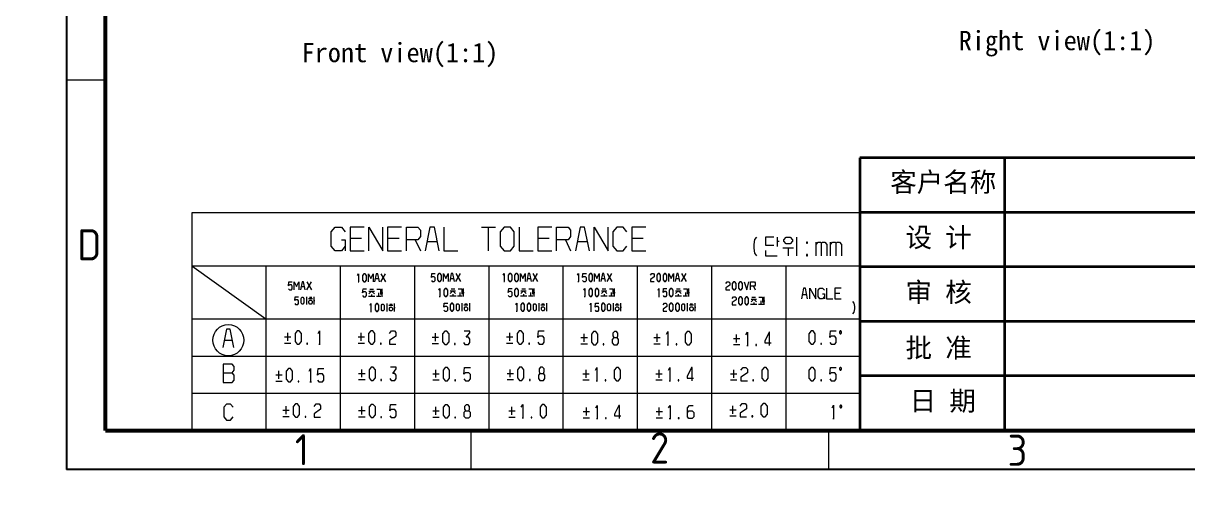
# Model space of a CAD drawing. Header units: millimetres. Extents: x -2825 to 408, y 0 to 11235.
# Drawn here: x -16.7 to 200.7, y 5314.3 to 5404.6 of the extents above; entities that cross this region are included whole.
import ezdxf
from ezdxf.enums import TextEntityAlignment as Align

# ---------------------------------------------------------------- set-up
doc = ezdxf.new("R2010")
doc.units = ezdxf.units.MM
doc.layers.add('图框粗线', color=7, linetype='Continuous', lineweight=53)
doc.layers.add('图框细线', color=250, linetype='Continuous', lineweight=18)
doc.styles.add('ISO Proportional', font='isocp.shx')
doc.dimstyles.new('\\M+3BBE7\\M+3BABB Standard', dxfattribs={"dimscale": 20, "dimtxt": 0.18, "dimasz": 0.1, "dimexe": 0.18, "dimexo": 0.0625, "dimgap": 0.09, "dimtad": 1, "dimdec": 1, "dimzin": 0, "dimdsep": 46, "dimtxsty": 'Standard', "dimcen": 0, "dimadec": 0, "dimazin": 0, "dimtfac": 1, "dimtdec": 1, "dimtmove": 0, "dimatfit": 2, "dimfxl": 0, "dimtolj": 1, "dimtzin": 0, "dimarcsym": 0})

# ---------------------------------------------------------------- blocks, each defined once
blk = doc.blocks.new('*D8')
at = {"color": 0, "lineweight": -2}
for p, q in [((-884.83, 11228.93), (-872.23, 11228.93)), ((-844.06, 11208.64), (-872.23, 11228.93)), ((-839.52, 11205.37), (-842.44, 11207.47)), ((0, 0), (0, 0))]:
    blk.add_line(p, q, dxfattribs=at)
at = {"color": 0}
for points in [[(-842.25, 11207.74), (-842.64, 11207.2), (-844.06, 11208.64)], [(-839.71, 11205.1), (-839.32, 11205.64), (-837.9, 11204.2)]]:
    blk.add_solid(points, dxfattribs=at)
at = {"layer": 'Defpoints', "color": 0}
for p in [(-844.06, 11208.64), (-837.9, 11204.2)]:
    blk.add_point(p, dxfattribs=at)
at = {"color": 0, "insert": (-879.43, 11232.53), "char_height": 3.6, "attachment_point": 5}
blk.add_mtext('\\A1;∅7.6', dxfattribs=at)
blk = doc.blocks.new('*D9')
at = {"color": 0, "lineweight": -2}
for p, q in [((-2824.77, 11144.5), (-2812.17, 11144.5)), ((-2784, 11124.21), (-2812.17, 11144.5)), ((-2779.46, 11120.94), (-2782.38, 11123.04)), ((0, 0), (0, 0))]:
    blk.add_line(p, q, dxfattribs=at)
at = {"color": 0}
for points in [[(-2782.18, 11123.31), (-2782.57, 11122.77), (-2784, 11124.21)], [(-2779.65, 11120.67), (-2779.26, 11121.21), (-2777.83, 11119.77)]]:
    blk.add_solid(points, dxfattribs=at)
at = {"layer": 'Defpoints', "color": 0}
for p in [(-2784, 11124.21), (-2777.83, 11119.77)]:
    blk.add_point(p, dxfattribs=at)
at = {"color": 0, "insert": (-2819.37, 11148.1), "char_height": 3.6, "attachment_point": 5}
blk.add_mtext('\\A1;∅7.6', dxfattribs=at)
blk = doc.blocks.new('*D10')
at = {"color": 0, "lineweight": -2}
for p, q in [((-1174.23, 11152.07), (-1161.63, 11152.07)), ((-1133.46, 11131.78), (-1161.63, 11152.07)), ((-1128.92, 11128.51), (-1131.84, 11130.61)), ((0, 0), (0, 0))]:
    blk.add_line(p, q, dxfattribs=at)
at = {"color": 0}
for points in [[(-1131.64, 11130.88), (-1132.03, 11130.34), (-1133.46, 11131.78)], [(-1129.11, 11128.23), (-1128.72, 11128.78), (-1127.29, 11127.34)]]:
    blk.add_solid(points, dxfattribs=at)
at = {"layer": 'Defpoints', "color": 0}
for p in [(-1133.46, 11131.78), (-1127.29, 11127.34)]:
    blk.add_point(p, dxfattribs=at)
at = {"color": 0, "insert": (-1168.83, 11155.67), "char_height": 3.6, "attachment_point": 5}
blk.add_mtext('\\A1;∅7.6', dxfattribs=at)

msp = doc.modelspace()

# ---------------------------------------------------------------- linework, layer by layer
for p in [(-8.62, 5611.84), (408.1, 5321.44)]:
    msp.add_line(p, (-8.62, 5321.44))
at = {"color": 7, "lineweight": 35}
for p, q in [((139.48, 5379.52), (139.48, 5328.7)), ((400.84, 5379.52), (139.48, 5379.52)), ((166.47, 5379.52), (166.47, 5329.02)), ((400.84, 5369.36), (139.48, 5369.36)), ((400.84, 5359.2), (139.48, 5359.2)), ((400.84, 5349.03), (139.48, 5349.03)), ((274.55, 5338.87), (139.48, 5338.87)), ((139.48, 5328.7), (400.84, 5328.7))]:
    msp.add_line(p, q, dxfattribs=at)
at = {"color": 7, "lineweight": 0}
for points in [[(14.74, 5369.29), (14.74, 5328.7)], [(139.48, 5369.29), (14.74, 5369.29)], [(14.74, 5365.33), (14.74, 5328.7)], [(43.41, 5363.07), (42.7, 5362.18), (41.51, 5362.18), (40.8, 5363.07), (40.8, 5365.74), (41.51, 5366.63), (42.7, 5366.63), (43.41, 5365.74)], [(46.92, 5366.63), (44.3, 5366.63), (44.3, 5362.18), (46.92, 5362.18)], [(47.81, 5362.18), (47.81, 5366.63), (50.42, 5362.18), (50.42, 5366.63)], [(53.93, 5366.63), (51.31, 5366.63), (51.31, 5362.18), (53.93, 5362.18)], [(54.82, 5362.18), (54.82, 5366.63), (56.95, 5366.63), (57.43, 5366.03), (57.43, 5364.85), (56.95, 5364.25), (54.82, 5364.25)], [(60.94, 5362.18), (60.04, 5366.63), (59.21, 5366.63), (58.32, 5362.18)], [(61.83, 5366.63), (61.83, 5362.18), (64.44, 5362.18)], [(68.84, 5366.63), (71.45, 5366.63)], [(70.14, 5362.18), (70.14, 5366.63)], [(75.84, 5366.63), (75.84, 5362.18), (78.46, 5362.18)], [(81.96, 5366.63), (79.35, 5366.63), (79.35, 5362.18), (81.96, 5362.18)], [(82.85, 5362.18), (82.85, 5366.63), (84.99, 5366.63), (85.47, 5366.03), (85.47, 5364.85), (84.99, 5364.25), (82.85, 5364.25)], [(88.97, 5362.18), (88.08, 5366.63), (87.25, 5366.63), (86.36, 5362.18)], [(89.86, 5362.18), (89.86, 5366.63), (92.48, 5362.18), (92.48, 5366.63)], [(95.98, 5365.74), (95.27, 5366.63), (94.08, 5366.63), (93.37, 5365.74), (93.37, 5363.07), (94.08, 5362.18), (95.27, 5362.18), (95.98, 5363.07)], [(99.49, 5366.63), (96.87, 5366.63), (96.87, 5362.18), (99.49, 5362.18)], [(42.7, 5364.25), (43.41, 5364.25), (43.41, 5362.18)], [(44.3, 5364.55), (46.44, 5364.55)], [(51.31, 5364.55), (53.45, 5364.55)], [(56.48, 5364.25), (57.43, 5362.18)], [(58.68, 5363.96), (60.58, 5363.96)], [(79.35, 5364.55), (81.49, 5364.55)], [(84.52, 5364.25), (85.47, 5362.18)], [(86.71, 5363.96), (88.61, 5363.96)], [(96.87, 5364.55), (99.01, 5364.55)], [(120.2, 5364.75), (119.83, 5364.29), (119.65, 5363.36), (119.65, 5362.67), (119.83, 5361.75), (120.2, 5361.28)], [(123.42, 5364.75), (121.83, 5364.75), (121.83, 5363.26), (123.42, 5363.26)], [(124.01, 5364.75), (124.01, 5363.02)], [(124.01, 5364.01), (124.41, 5364.01)], [(127.67, 5364.75), (127.67, 5361.28)], [(131.29, 5361.28), (131.29, 5363.83)], [(131.29, 5363.36), (131.66, 5363.83), (132.12, 5363.83), (132.31, 5363.59)], [(132.31, 5361.28), (132.31, 5363.59), (132.49, 5363.83), (132.96, 5363.83), (133.33, 5363.36), (133.33, 5361.28)], [(134.02, 5361.28), (134.02, 5363.83)], [(134.02, 5363.36), (134.39, 5363.83), (134.85, 5363.83), (135.04, 5363.59)], [(135.04, 5361.28), (135.04, 5363.59), (135.22, 5363.83), (135.68, 5363.83), (136.05, 5363.36), (136.05, 5361.28)], [(121.83, 5362.27), (121.83, 5361.28), (124.01, 5361.28)], [(125.1, 5362.77), (127.08, 5362.77)], [(126.09, 5362.77), (126.09, 5361.28)], [(14.74, 5359.39), (139.48, 5359.39)], [(14.74, 5359.39), (28.6, 5349.49)], [(28.6, 5359.39), (28.6, 5328.7)], [(42.46, 5359.39), (42.46, 5328.7)], [(56.32, 5359.39), (56.32, 5328.7)], [(70.18, 5359.39), (70.18, 5328.7)], [(84.04, 5359.39), (84.04, 5328.7)], [(97.9, 5359.39), (97.9, 5328.7)], [(111.76, 5359.39), (111.76, 5328.7)], [(125.62, 5359.39), (125.62, 5328.7)], [(32.8, 5355.12), (32.96, 5354.92), (33.35, 5354.92), (33.51, 5355.12), (33.51, 5355.62), (33.35, 5355.82), (32.96, 5355.82), (32.8, 5355.67), (32.88, 5356.41), (33.51, 5356.41)], [(33.89, 5354.92), (33.89, 5356.41), (34.32, 5355.52), (34.76, 5356.41), (34.76, 5354.92)], [(35.93, 5354.92), (35.63, 5356.41), (35.35, 5356.41), (35.06, 5354.92)], [(36.22, 5354.92), (37.09, 5356.41)], [(36.22, 5356.41), (37.09, 5354.92)], [(45.71, 5357.6), (45.87, 5357.89), (45.87, 5356.41)], [(45.79, 5356.41), (45.94, 5356.41)], [(47.73, 5356.41), (47.73, 5357.89), (48.16, 5357), (48.6, 5357.89), (48.6, 5356.41)], [(49.77, 5356.41), (49.47, 5357.89), (49.19, 5357.89), (48.89, 5356.41)], [(49.01, 5357), (49.65, 5357)], [(50.06, 5356.41), (50.93, 5357.89)], [(50.06, 5357.89), (50.93, 5356.41)], [(59.47, 5356.66), (59.63, 5356.47), (60.02, 5356.47), (60.19, 5356.66), (60.19, 5357.16), (60.02, 5357.36), (59.63, 5357.36), (59.47, 5357.21), (59.55, 5357.95), (60.19, 5357.95)], [(61.73, 5356.47), (61.73, 5357.95), (62.17, 5357.06), (62.6, 5357.95), (62.6, 5356.47)], [(63.77, 5356.47), (63.47, 5357.95), (63.19, 5357.95), (62.9, 5356.47)], [(63.01, 5357.06), (63.65, 5357.06)], [(64.07, 5356.47), (64.94, 5357.95)], [(64.07, 5357.95), (64.94, 5356.47)], [(72.91, 5357.66), (73.07, 5357.95), (73.07, 5356.47)], [(72.99, 5356.47), (73.15, 5356.47)], [(76.1, 5356.47), (76.1, 5357.95), (76.53, 5357.06), (76.97, 5357.95), (76.97, 5356.47)], [(78.14, 5356.47), (77.84, 5357.95), (77.56, 5357.95), (77.27, 5356.47)], [(77.39, 5357.06), (78.02, 5357.06)], [(78.43, 5356.47), (79.3, 5357.95)], [(78.43, 5357.95), (79.3, 5356.47)], [(86.77, 5357.66), (86.93, 5357.95), (86.93, 5356.47)], [(86.85, 5356.47), (87.01, 5356.47)], [(87.7, 5356.66), (87.86, 5356.47), (88.25, 5356.47), (88.41, 5356.66), (88.41, 5357.16), (88.25, 5357.36), (87.86, 5357.36), (87.7, 5357.21), (87.78, 5357.95), (88.41, 5357.95)], [(89.96, 5356.47), (89.96, 5357.95), (90.39, 5357.06), (90.83, 5357.95), (90.83, 5356.47)], [(92, 5356.47), (91.7, 5357.95), (91.42, 5357.95), (91.13, 5356.47)], [(91.24, 5357.06), (91.88, 5357.06)], [(92.3, 5356.47), (93.17, 5357.95)], [(92.3, 5357.95), (93.17, 5356.47)], [(100.39, 5357.66), (100.63, 5357.95), (100.95, 5357.95), (101.1, 5357.75), (101.1, 5357.36), (100.39, 5356.86), (100.39, 5356.47), (101.1, 5356.47)], [(103.82, 5356.47), (103.82, 5357.95), (104.25, 5357.06), (104.69, 5357.95), (104.69, 5356.47)], [(105.86, 5356.47), (105.56, 5357.95), (105.28, 5357.95), (104.99, 5356.47)], [(105.11, 5357.06), (105.74, 5357.06)], [(106.15, 5356.47), (107.02, 5357.95)], [(106.15, 5357.95), (107.02, 5356.47)], [(114.48, 5356.1), (114.71, 5356.4), (115.03, 5356.4), (115.19, 5356.2), (115.19, 5355.8), (114.48, 5355.31), (114.48, 5354.91), (115.19, 5354.91)], [(117.9, 5356.4), (118.34, 5354.91), (118.77, 5356.4)], [(119.07, 5354.91), (119.07, 5356.4), (119.78, 5356.4), (119.94, 5356.2), (119.94, 5355.8), (119.78, 5355.61), (119.07, 5355.61)], [(35.18, 5355.52), (35.81, 5355.52)], [(46.64, 5353.83), (46.8, 5353.64), (47.19, 5353.64), (47.35, 5353.83), (47.35, 5354.33), (47.19, 5354.53), (46.8, 5354.53), (46.64, 5354.38), (46.72, 5355.12), (47.35, 5355.12)], [(47.81, 5354.69), (48.83, 5354.69)], [(47.81, 5354.17), (48.32, 5354.69), (48.83, 5354.17)], [(47.98, 5355.02), (48.66, 5355.02)], [(49.3, 5355.02), (49.98, 5355.02), (49.98, 5354.06)], [(49.63, 5354.38), (49.63, 5353.74)], [(50.23, 5355.12), (50.23, 5353.64)], [(50.23, 5354.38), (50.4, 5354.38)], [(60.88, 5354.88), (61.04, 5355.18), (61.04, 5353.7)], [(62.98, 5354.76), (64, 5354.76)], [(62.98, 5354.23), (63.49, 5354.76), (64, 5354.23)], [(63.15, 5355.08), (63.83, 5355.08)], [(64.47, 5355.08), (65.14, 5355.08), (65.14, 5354.12)], [(64.81, 5354.44), (64.81, 5353.8)], [(65.4, 5355.18), (65.4, 5353.7)], [(65.4, 5354.44), (65.57, 5354.44)], [(73.84, 5353.89), (74, 5353.7), (74.39, 5353.7), (74.55, 5353.89), (74.55, 5354.39), (74.39, 5354.59), (74, 5354.59), (73.84, 5354.44), (73.92, 5355.18), (74.55, 5355.18)], [(76.18, 5354.76), (77.2, 5354.76)], [(76.18, 5354.23), (76.69, 5354.76), (77.2, 5354.23)], [(76.35, 5355.08), (77.03, 5355.08)], [(77.67, 5355.08), (78.35, 5355.08), (78.35, 5354.12)], [(78.01, 5354.44), (78.01, 5353.8)], [(78.6, 5355.18), (78.6, 5353.7)], [(78.6, 5354.44), (78.77, 5354.44)], [(87.94, 5354.88), (88.1, 5355.18), (88.1, 5353.7)], [(91.21, 5354.76), (92.23, 5354.76)], [(91.21, 5354.23), (91.72, 5354.76), (92.23, 5354.23)], [(91.38, 5355.08), (92.06, 5355.08)], [(92.7, 5355.08), (93.37, 5355.08), (93.37, 5354.12)], [(93.04, 5354.44), (93.04, 5353.8)], [(93.63, 5355.18), (93.63, 5353.7)], [(93.63, 5354.44), (93.8, 5354.44)], [(101.8, 5354.88), (101.96, 5355.18), (101.96, 5353.7)], [(102.73, 5353.89), (102.89, 5353.7), (103.28, 5353.7), (103.44, 5353.89), (103.44, 5354.39), (103.28, 5354.59), (102.89, 5354.59), (102.73, 5354.44), (102.81, 5355.18), (103.44, 5355.18)], [(105.07, 5354.76), (106.09, 5354.76)], [(105.07, 5354.23), (105.58, 5354.76), (106.09, 5354.23)], [(105.24, 5355.08), (105.92, 5355.08)], [(106.56, 5355.08), (107.23, 5355.08), (107.23, 5354.12)], [(106.89, 5354.44), (106.89, 5353.8)], [(107.49, 5355.18), (107.49, 5353.7)], [(107.49, 5354.44), (107.66, 5354.44)], [(119.62, 5355.61), (119.94, 5354.91)], [(129.72, 5353.26), (129.33, 5355.24), (128.96, 5355.24), (128.56, 5353.26)], [(130.12, 5353.26), (130.12, 5355.24), (131.28, 5353.26), (131.28, 5355.24)], [(132.84, 5353.66), (132.52, 5353.26), (131.99, 5353.26), (131.68, 5353.66), (131.68, 5354.85), (131.99, 5355.24), (132.52, 5355.24), (132.84, 5354.85)], [(132.52, 5354.19), (132.84, 5354.19), (132.84, 5353.26)], [(133.23, 5355.24), (133.23, 5353.26), (134.4, 5353.26)], [(135.96, 5355.24), (134.79, 5355.24), (134.79, 5353.26), (135.96, 5353.26)], [(134.79, 5354.32), (135.74, 5354.32)], [(33.97, 5352.35), (34.12, 5352.16), (34.52, 5352.16), (34.68, 5352.35), (34.68, 5352.85), (34.52, 5353.05), (34.12, 5353.05), (33.97, 5352.9), (34.04, 5353.64), (34.68, 5353.64)], [(36.16, 5353.64), (36.16, 5352.16)], [(36.54, 5353.32), (37.3, 5353.32)], [(36.71, 5353.53), (37.13, 5353.53)], [(37.56, 5353.64), (37.56, 5352.16)], [(37.56, 5352.9), (37.73, 5352.9)], [(47.73, 5353.74), (48.92, 5353.74)], [(48.04, 5352.05), (48.2, 5352.35), (48.2, 5350.86)], [(48.32, 5354.06), (48.32, 5353.74)], [(49.21, 5353.74), (50.06, 5353.74)], [(51.17, 5352.35), (51.17, 5350.86)], [(51.55, 5352.03), (52.31, 5352.03)], [(51.72, 5352.24), (52.14, 5352.24)], [(52.56, 5352.35), (52.56, 5350.86)], [(60.96, 5353.7), (61.11, 5353.7)], [(61.81, 5351.12), (61.97, 5350.92), (62.36, 5350.92), (62.52, 5351.12), (62.52, 5351.62), (62.36, 5351.81), (61.97, 5351.81), (61.81, 5351.67), (61.89, 5352.41), (62.52, 5352.41)], [(62.9, 5353.8), (64.09, 5353.8)], [(63.49, 5354.12), (63.49, 5353.8)], [(64.38, 5353.8), (65.23, 5353.8)], [(65.17, 5352.41), (65.17, 5350.92)], [(65.55, 5352.09), (66.31, 5352.09)], [(65.72, 5352.3), (66.14, 5352.3)], [(66.57, 5352.41), (66.57, 5350.92)], [(75.25, 5352.11), (75.41, 5352.41), (75.41, 5350.92)], [(76.1, 5353.8), (77.28, 5353.8)], [(76.69, 5354.12), (76.69, 5353.8)], [(77.58, 5353.8), (78.43, 5353.8)], [(79.54, 5352.41), (79.54, 5350.92)], [(79.92, 5352.09), (80.68, 5352.09)], [(80.09, 5352.3), (80.51, 5352.3)], [(80.94, 5352.41), (80.94, 5350.92)], [(88.02, 5353.7), (88.17, 5353.7)], [(89.11, 5352.11), (89.26, 5352.41), (89.26, 5350.92)], [(90.04, 5351.12), (90.2, 5350.92), (90.59, 5350.92), (90.75, 5351.12), (90.75, 5351.62), (90.59, 5351.81), (90.2, 5351.81), (90.04, 5351.67), (90.12, 5352.41), (90.75, 5352.41)], [(91.13, 5353.8), (92.31, 5353.8)], [(91.72, 5354.12), (91.72, 5353.8)], [(92.61, 5353.8), (93.46, 5353.8)], [(93.4, 5352.41), (93.4, 5350.92)], [(93.78, 5352.09), (94.54, 5352.09)], [(93.95, 5352.3), (94.37, 5352.3)], [(94.8, 5352.41), (94.8, 5350.92)], [(101.88, 5353.7), (102.04, 5353.7)], [(102.73, 5352.11), (102.97, 5352.41), (103.28, 5352.41), (103.44, 5352.21), (103.44, 5351.81), (102.73, 5351.32), (102.73, 5350.92), (103.44, 5350.92)], [(104.99, 5353.8), (106.17, 5353.8)], [(105.58, 5354.12), (105.58, 5353.8)], [(106.47, 5353.8), (107.32, 5353.8)], [(107.26, 5352.41), (107.26, 5350.92)], [(107.64, 5352.09), (108.4, 5352.09)], [(107.81, 5352.3), (108.23, 5352.3)], [(108.66, 5352.41), (108.66, 5350.92)], [(115.65, 5353.33), (115.88, 5353.63), (116.2, 5353.63), (116.36, 5353.43), (116.36, 5353.03), (115.65, 5352.54), (115.65, 5352.14), (116.36, 5352.14)], [(119.07, 5352.25), (120.26, 5352.25)], [(119.16, 5353.2), (120.17, 5353.2)], [(119.16, 5352.67), (119.67, 5353.2), (120.17, 5352.67)], [(119.32, 5353.52), (120, 5353.52)], [(119.67, 5352.56), (119.67, 5352.25)], [(120.56, 5352.25), (121.41, 5352.25)], [(120.64, 5353.52), (121.32, 5353.52), (121.32, 5352.56)], [(120.98, 5352.88), (120.98, 5352.25)], [(121.57, 5353.63), (121.57, 5352.14)], [(121.57, 5352.88), (121.74, 5352.88)], [(128.72, 5354.06), (129.57, 5354.06)], [(138.15, 5350.42), (138.39, 5350.73), (138.52, 5351.35), (138.52, 5351.81), (138.39, 5352.43), (138.15, 5352.73)], [(48.12, 5350.86), (48.28, 5350.86)], [(52.56, 5351.61), (52.74, 5351.61)], [(66.57, 5351.67), (66.74, 5351.67)], [(75.33, 5350.92), (75.48, 5350.92)], [(80.94, 5351.67), (81.11, 5351.67)], [(89.18, 5350.92), (89.34, 5350.92)], [(94.8, 5351.67), (94.97, 5351.67)], [(108.66, 5351.67), (108.83, 5351.67)], [(14.74, 5349.49), (139.48, 5349.49)], [(22.58, 5344.14), (21.89, 5347.61), (21.24, 5347.61), (20.55, 5344.14)], [(20.83, 5345.53), (22.31, 5345.53)], [(32.08, 5346.13), (33.27, 5346.13)], [(32.67, 5345.39), (32.67, 5346.88)], [(38.32, 5346.79), (38.58, 5347.29), (38.58, 5344.81)], [(45.81, 5346.13), (46.99, 5346.13)], [(46.4, 5345.39), (46.4, 5346.88)], [(51.65, 5346.79), (52.04, 5347.29), (52.57, 5347.29), (52.84, 5346.96), (52.84, 5346.3), (51.65, 5345.47), (51.65, 5344.81), (52.84, 5344.81)], [(59.63, 5346.07), (60.82, 5346.07)], [(60.23, 5345.33), (60.23, 5346.81)], [(65.47, 5345.08), (65.74, 5344.75), (66.4, 5344.75), (66.66, 5345.08), (66.66, 5345.74), (66.4, 5346.07), (66, 5346.07), (66.66, 5346.9), (66.66, 5347.22), (65.61, 5347.22)], [(73.52, 5346.13), (74.71, 5346.13)], [(74.12, 5345.39), (74.12, 5346.88)], [(79.36, 5345.15), (79.63, 5344.81), (80.29, 5344.81), (80.55, 5345.15), (80.55, 5345.97), (80.29, 5346.3), (79.63, 5346.3), (79.36, 5346.05), (79.5, 5347.29), (80.55, 5347.29)], [(87.41, 5346), (88.6, 5346)], [(88, 5345.25), (88, 5346.74)], [(93.51, 5346), (94.17, 5346), (94.3, 5346.33), (94.3, 5346.82), (94.04, 5347.15), (93.65, 5347.15), (93.38, 5346.82), (93.38, 5346.33), (93.51, 5346), (93.25, 5345.67), (93.25, 5345.01), (93.51, 5344.68), (94.17, 5344.68), (94.44, 5345.01), (94.44, 5345.67), (94.17, 5346)], [(101.02, 5346), (102.21, 5346)], [(101.61, 5345.25), (101.61, 5346.74)], [(103.36, 5346.66), (103.63, 5347.15), (103.63, 5344.68)], [(115.87, 5345.86), (117.06, 5345.86)], [(116.47, 5345.12), (116.47, 5346.6)], [(118.21, 5346.52), (118.48, 5347.01), (118.48, 5344.54)], [(122.63, 5344.54), (122.63, 5347.01), (122.51, 5347.01), (121.71, 5345.36), (121.71, 5345.03), (122.9, 5345.03)], [(133.85, 5345.09), (134.11, 5344.76), (134.77, 5344.76), (135.04, 5345.09), (135.04, 5345.92), (134.77, 5346.25), (134.11, 5346.25), (133.85, 5346), (133.98, 5347.24), (135.04, 5347.24)], [(32.08, 5344.98), (33.27, 5344.98)], [(38.45, 5344.81), (38.71, 5344.81)], [(45.81, 5344.98), (46.99, 5344.98)], [(59.63, 5344.92), (60.82, 5344.92)], [(73.52, 5344.98), (74.71, 5344.98)], [(87.41, 5344.84), (88.6, 5344.84)], [(101.02, 5344.84), (102.21, 5344.84)], [(103.49, 5344.68), (103.76, 5344.68)], [(115.87, 5344.7), (117.06, 5344.7)], [(118.35, 5344.54), (118.61, 5344.54)], [(14.74, 5342.56), (139.48, 5342.56)], [(20.6, 5339.46), (22.26, 5339.46), (22.63, 5339.92), (22.63, 5340.62), (22.26, 5341.08), (20.6, 5341.08), (20.6, 5337.61), (22.26, 5337.61), (22.63, 5338.08), (22.63, 5339), (22.26, 5339.46)], [(30.44, 5339.07), (31.63, 5339.07)], [(31.03, 5338.33), (31.03, 5339.81)], [(36.68, 5339.73), (36.94, 5340.22), (36.94, 5337.75)], [(38.23, 5338.08), (38.49, 5337.75), (39.15, 5337.75), (39.42, 5338.08), (39.42, 5338.9), (39.15, 5339.23), (38.49, 5339.23), (38.23, 5338.99), (38.36, 5340.22), (39.42, 5340.22)], [(45.89, 5339.34), (47.09, 5339.34)], [(46.49, 5338.6), (46.49, 5340.09)], [(51.74, 5338.36), (52, 5338.02), (52.66, 5338.02), (52.92, 5338.36), (52.92, 5339.02), (52.66, 5339.34), (52.26, 5339.34), (52.92, 5340.17), (52.92, 5340.5), (51.87, 5340.5)], [(59.72, 5339.28), (60.91, 5339.28)], [(60.31, 5338.54), (60.31, 5340.02)], [(65.56, 5338.29), (65.83, 5337.96), (66.49, 5337.96), (66.75, 5338.29), (66.75, 5339.11), (66.49, 5339.45), (65.83, 5339.45), (65.56, 5339.2), (65.69, 5340.43), (66.75, 5340.43)], [(73.61, 5339.34), (74.8, 5339.34)], [(74.2, 5338.6), (74.2, 5340.09)], [(79.72, 5339.34), (80.38, 5339.34), (80.51, 5339.67), (80.51, 5340.17), (80.24, 5340.5), (79.85, 5340.5), (79.58, 5340.17), (79.58, 5339.67), (79.72, 5339.34), (79.45, 5339.02), (79.45, 5338.36), (79.72, 5338.02), (80.38, 5338.02), (80.64, 5338.36), (80.64, 5339.02), (80.38, 5339.34)], [(87.77, 5339.27), (88.96, 5339.27)], [(88.37, 5338.53), (88.37, 5340.02)], [(90.12, 5339.94), (90.38, 5340.43), (90.38, 5337.95)], [(101.38, 5339.27), (102.57, 5339.27)], [(101.98, 5338.53), (101.98, 5340.02)], [(103.73, 5339.94), (103.99, 5340.43), (103.99, 5337.95)], [(108.15, 5337.95), (108.15, 5340.43), (108.02, 5340.43), (107.22, 5338.78), (107.22, 5338.45), (108.41, 5338.45)], [(115.34, 5339.27), (116.53, 5339.27)], [(115.93, 5338.53), (115.93, 5340.02)], [(117.28, 5339.94), (117.68, 5340.43), (118.21, 5340.43), (118.47, 5340.1), (118.47, 5339.44), (117.28, 5338.61), (117.28, 5337.95), (118.47, 5337.95)], [(133.85, 5338.3), (134.11, 5337.97), (134.77, 5337.97), (135.04, 5338.3), (135.04, 5339.12), (134.77, 5339.45), (134.11, 5339.45), (133.85, 5339.2), (133.98, 5340.44), (135.04, 5340.44)], [(30.44, 5337.91), (31.63, 5337.91)], [(36.81, 5337.75), (37.07, 5337.75)], [(45.89, 5338.19), (47.09, 5338.19)], [(59.72, 5338.13), (60.91, 5338.13)], [(73.61, 5338.19), (74.8, 5338.19)], [(87.77, 5338.12), (88.96, 5338.12)], [(90.25, 5337.95), (90.51, 5337.95)], [(101.38, 5338.12), (102.57, 5338.12)], [(103.86, 5337.95), (104.12, 5337.95)], [(115.34, 5338.12), (116.53, 5338.12)], [(14.74, 5335.63), (139.48, 5335.63)], [(22.48, 5333.01), (22, 5333.61), (21.21, 5333.61), (20.73, 5333.01), (20.73, 5331.23), (21.21, 5330.63), (22, 5330.63), (22.48, 5331.23)], [(31.74, 5332.47), (32.93, 5332.47)], [(32.34, 5331.73), (32.34, 5333.22)], [(37.58, 5333.13), (37.98, 5333.63), (38.51, 5333.63), (38.77, 5333.3), (38.77, 5332.64), (37.58, 5331.81), (37.58, 5331.15), (38.77, 5331.15)], [(46.49, 5331.67), (46.49, 5333.15)], [(51.74, 5331.42), (52, 5331.09), (52.66, 5331.09), (52.92, 5331.42), (52.92, 5332.24), (52.66, 5332.58), (52, 5332.58), (51.74, 5332.33), (51.87, 5333.56), (52.92, 5333.56)], [(60.31, 5331.6), (60.31, 5333.09)], [(65.83, 5332.35), (66.49, 5332.35), (66.62, 5332.67), (66.62, 5333.17), (66.35, 5333.5), (65.96, 5333.5), (65.69, 5333.17), (65.69, 5332.67), (65.83, 5332.35), (65.56, 5332.01), (65.56, 5331.35), (65.83, 5331.03), (66.49, 5331.03), (66.75, 5331.35), (66.75, 5332.01), (66.49, 5332.35)], [(74.52, 5331.62), (74.52, 5333.1)], [(76.27, 5333.02), (76.54, 5333.51), (76.54, 5331.04)], [(88.41, 5331.48), (88.41, 5332.96)], [(90.16, 5332.88), (90.42, 5333.37), (90.42, 5330.9)], [(94.58, 5330.9), (94.58, 5333.37), (94.45, 5333.37), (93.66, 5331.72), (93.66, 5331.39), (94.84, 5331.39)], [(102.02, 5331.48), (102.02, 5332.96)], [(103.77, 5332.88), (104.03, 5333.37), (104.03, 5330.9)], [(107.27, 5332.05), (107.53, 5332.38), (108.19, 5332.38), (108.46, 5332.05), (108.46, 5331.23), (108.19, 5330.9), (107.53, 5330.9), (107.27, 5331.23), (107.27, 5332.88), (107.66, 5333.37), (108.32, 5333.37)], [(115.17, 5332.56), (116.36, 5332.56)], [(115.77, 5331.82), (115.77, 5333.31)], [(117.12, 5333.22), (117.51, 5333.72), (118.05, 5333.72), (118.31, 5333.39), (118.31, 5332.73), (117.12, 5331.91), (117.12, 5331.25), (118.31, 5331.25)], [(134.3, 5332.91), (134.56, 5333.4), (134.56, 5330.93)], [(31.74, 5331.32), (32.93, 5331.32)], [(45.89, 5332.41), (47.09, 5332.41)], [(45.89, 5331.26), (47.09, 5331.26)], [(59.72, 5332.35), (60.91, 5332.35)], [(59.72, 5331.19), (60.91, 5331.19)], [(73.93, 5332.36), (75.12, 5332.36)], [(73.93, 5331.2), (75.12, 5331.2)], [(76.4, 5331.04), (76.67, 5331.04)], [(87.81, 5332.22), (89, 5332.22)], [(87.81, 5331.06), (89, 5331.06)], [(90.29, 5330.9), (90.56, 5330.9)], [(101.42, 5332.22), (102.61, 5332.22)], [(101.42, 5331.06), (102.61, 5331.06)], [(103.9, 5330.9), (104.16, 5330.9)], [(115.17, 5331.41), (116.36, 5331.41)], [(134.43, 5330.93), (134.69, 5330.93)]]:
    msp.add_lwpolyline(points, dxfattribs=at)
for points in [[(72.34, 5363.07), (73.05, 5362.18), (74.24, 5362.18), (74.95, 5363.07), (74.95, 5365.74), (74.24, 5366.63), (73.05, 5366.63), (72.34, 5365.74)], [(125.7, 5364.75), (126.49, 5364.75), (126.89, 5364.25), (126.89, 5364.01), (126.49, 5363.51), (125.7, 5363.51), (125.3, 5364.01), (125.3, 5364.25)], [(129.68, 5363.59), (129.68, 5363.83), (129.49, 5363.83), (129.49, 5363.59)], [(129.49, 5361.52), (129.49, 5361.28), (129.68, 5361.28), (129.68, 5361.52)], [(46.64, 5356.7), (46.88, 5356.41), (47.11, 5356.41), (47.35, 5356.7), (47.35, 5357.6), (47.11, 5357.89), (46.88, 5357.89), (46.64, 5357.6)], [(60.64, 5356.77), (60.88, 5356.47), (61.11, 5356.47), (61.35, 5356.77), (61.35, 5357.66), (61.11, 5357.95), (60.88, 5357.95), (60.64, 5357.66)], [(73.84, 5356.77), (74.08, 5356.47), (74.32, 5356.47), (74.55, 5356.77), (74.55, 5357.66), (74.32, 5357.95), (74.08, 5357.95), (73.84, 5357.66)], [(75.01, 5356.77), (75.25, 5356.47), (75.48, 5356.47), (75.72, 5356.77), (75.72, 5357.66), (75.48, 5357.95), (75.25, 5357.95), (75.01, 5357.66)], [(88.87, 5356.77), (89.11, 5356.47), (89.34, 5356.47), (89.58, 5356.77), (89.58, 5357.66), (89.34, 5357.95), (89.11, 5357.95), (88.87, 5357.66)], [(101.56, 5356.77), (101.8, 5356.47), (102.04, 5356.47), (102.27, 5356.77), (102.27, 5357.66), (102.04, 5357.95), (101.8, 5357.95), (101.56, 5357.66)], [(102.73, 5356.77), (102.97, 5356.47), (103.2, 5356.47), (103.44, 5356.77), (103.44, 5357.66), (103.2, 5357.95), (102.97, 5357.95), (102.73, 5357.66)], [(115.65, 5355.21), (115.88, 5354.91), (116.12, 5354.91), (116.36, 5355.21), (116.36, 5356.1), (116.12, 5356.4), (115.88, 5356.4), (115.65, 5356.1)], [(116.81, 5355.21), (117.05, 5354.91), (117.29, 5354.91), (117.53, 5355.21), (117.53, 5356.1), (117.29, 5356.4), (117.05, 5356.4), (116.81, 5356.1)], [(61.81, 5353.99), (62.05, 5353.7), (62.28, 5353.7), (62.52, 5353.99), (62.52, 5354.88), (62.28, 5355.18), (62.05, 5355.18), (61.81, 5354.88)], [(75.01, 5353.99), (75.25, 5353.7), (75.48, 5353.7), (75.72, 5353.99), (75.72, 5354.88), (75.48, 5355.18), (75.25, 5355.18), (75.01, 5354.88)], [(88.87, 5353.99), (89.11, 5353.7), (89.34, 5353.7), (89.58, 5353.99), (89.58, 5354.88), (89.34, 5355.18), (89.11, 5355.18), (88.87, 5354.88)], [(90.04, 5353.99), (90.27, 5353.7), (90.51, 5353.7), (90.75, 5353.99), (90.75, 5354.88), (90.51, 5355.18), (90.27, 5355.18), (90.04, 5354.88)], [(103.9, 5353.99), (104.14, 5353.7), (104.37, 5353.7), (104.61, 5353.99), (104.61, 5354.88), (104.37, 5355.18), (104.14, 5355.18), (103.9, 5354.88)], [(35.31, 5353.53), (35.48, 5353.53), (35.65, 5353.32), (35.65, 5352.47), (35.48, 5352.26), (35.31, 5352.26), (35.14, 5352.47), (35.14, 5353.32)], [(36.8, 5353), (37.05, 5353), (37.22, 5352.79), (37.22, 5352.47), (37.05, 5352.26), (36.8, 5352.26), (36.62, 5352.47), (36.62, 5352.79)], [(48.97, 5351.16), (49.21, 5350.86), (49.45, 5350.86), (49.69, 5351.16), (49.69, 5352.05), (49.45, 5352.35), (49.21, 5352.35), (48.97, 5352.05)], [(50.32, 5352.24), (50.49, 5352.24), (50.66, 5352.03), (50.66, 5351.18), (50.49, 5350.97), (50.32, 5350.97), (50.15, 5351.18), (50.15, 5352.03)], [(62.98, 5351.22), (63.21, 5350.92), (63.45, 5350.92), (63.69, 5351.22), (63.69, 5352.11), (63.45, 5352.41), (63.21, 5352.41), (62.98, 5352.11)], [(64.32, 5352.3), (64.49, 5352.3), (64.66, 5352.09), (64.66, 5351.24), (64.49, 5351.03), (64.32, 5351.03), (64.15, 5351.24), (64.15, 5352.09)], [(76.18, 5351.22), (76.42, 5350.92), (76.65, 5350.92), (76.89, 5351.22), (76.89, 5352.11), (76.65, 5352.41), (76.42, 5352.41), (76.18, 5352.11)], [(77.34, 5351.22), (77.58, 5350.92), (77.82, 5350.92), (78.06, 5351.22), (78.06, 5352.11), (77.82, 5352.41), (77.58, 5352.41), (77.34, 5352.11)], [(78.69, 5352.3), (78.86, 5352.3), (79.03, 5352.09), (79.03, 5351.24), (78.86, 5351.03), (78.69, 5351.03), (78.52, 5351.24), (78.52, 5352.09)], [(91.21, 5351.22), (91.44, 5350.92), (91.68, 5350.92), (91.92, 5351.22), (91.92, 5352.11), (91.68, 5352.41), (91.44, 5352.41), (91.21, 5352.11)], [(92.55, 5352.3), (92.72, 5352.3), (92.89, 5352.09), (92.89, 5351.24), (92.72, 5351.03), (92.55, 5351.03), (92.38, 5351.24), (92.38, 5352.09)], [(103.9, 5351.22), (104.14, 5350.92), (104.37, 5350.92), (104.61, 5351.22), (104.61, 5352.11), (104.37, 5352.41), (104.14, 5352.41), (103.9, 5352.11)], [(105.06, 5351.22), (105.3, 5350.92), (105.54, 5350.92), (105.78, 5351.22), (105.78, 5352.11), (105.54, 5352.41), (105.3, 5352.41), (105.06, 5352.11)], [(106.41, 5352.3), (106.58, 5352.3), (106.75, 5352.09), (106.75, 5351.24), (106.58, 5351.03), (106.41, 5351.03), (106.24, 5351.24), (106.24, 5352.09)], [(116.81, 5352.44), (117.05, 5352.14), (117.29, 5352.14), (117.53, 5352.44), (117.53, 5353.33), (117.29, 5353.63), (117.05, 5353.63), (116.81, 5353.33)], [(117.98, 5352.44), (118.22, 5352.14), (118.46, 5352.14), (118.7, 5352.44), (118.7, 5353.33), (118.46, 5353.63), (118.22, 5353.63), (117.98, 5353.33)], [(51.8, 5351.71), (52.06, 5351.71), (52.23, 5351.5), (52.23, 5351.18), (52.06, 5350.97), (51.8, 5350.97), (51.63, 5351.18), (51.63, 5351.5)], [(65.8, 5351.77), (66.06, 5351.77), (66.23, 5351.56), (66.23, 5351.24), (66.06, 5351.03), (65.8, 5351.03), (65.63, 5351.24), (65.63, 5351.56)], [(80.17, 5351.77), (80.43, 5351.77), (80.6, 5351.56), (80.6, 5351.24), (80.43, 5351.03), (80.17, 5351.03), (80.01, 5351.24), (80.01, 5351.56)], [(94.03, 5351.77), (94.29, 5351.77), (94.46, 5351.56), (94.46, 5351.24), (94.29, 5351.03), (94.03, 5351.03), (93.86, 5351.24), (93.86, 5351.56)], [(107.89, 5351.77), (108.15, 5351.77), (108.32, 5351.56), (108.32, 5351.24), (108.15, 5351.03), (107.89, 5351.03), (107.73, 5351.24), (107.73, 5351.56)], [(34.03, 5345.31), (34.42, 5344.81), (34.82, 5344.81), (35.22, 5345.31), (35.22, 5346.79), (34.82, 5347.29), (34.42, 5347.29), (34.03, 5346.79)], [(47.76, 5345.31), (48.15, 5344.81), (48.54, 5344.81), (48.94, 5345.31), (48.94, 5346.79), (48.54, 5347.29), (48.15, 5347.29), (47.76, 5346.79)], [(61.58, 5345.24), (61.97, 5344.75), (62.37, 5344.75), (62.77, 5345.24), (62.77, 5346.73), (62.37, 5347.22), (61.97, 5347.22), (61.58, 5346.73)], [(75.47, 5345.31), (75.87, 5344.81), (76.26, 5344.81), (76.66, 5345.31), (76.66, 5346.79), (76.26, 5347.29), (75.87, 5347.29), (75.47, 5346.79)], [(89.35, 5345.17), (89.75, 5344.68), (90.15, 5344.68), (90.54, 5345.17), (90.54, 5346.66), (90.15, 5347.15), (89.75, 5347.15), (89.35, 5346.66)], [(106.86, 5345.17), (107.25, 5344.68), (107.65, 5344.68), (108.05, 5345.17), (108.05, 5346.66), (107.65, 5347.15), (107.25, 5347.15), (106.86, 5346.66)], [(129.96, 5345.26), (130.35, 5344.76), (130.75, 5344.76), (131.14, 5345.26), (131.14, 5346.74), (130.75, 5347.24), (130.35, 5347.24), (129.96, 5346.74)], [(135.8, 5346.74), (135.93, 5346.74), (136.06, 5346.91), (136.06, 5347.07), (135.93, 5347.24), (135.8, 5347.24), (135.67, 5347.07), (135.67, 5346.91)], [(36.24, 5344.98), (36.24, 5344.81), (36.37, 5344.81), (36.37, 5344.98)], [(49.97, 5344.98), (49.97, 5344.81), (50.1, 5344.81), (50.1, 5344.98)], [(63.79, 5344.92), (63.79, 5344.75), (63.92, 5344.75), (63.92, 5344.92)], [(77.68, 5344.98), (77.68, 5344.81), (77.81, 5344.81), (77.81, 5344.98)], [(91.57, 5344.84), (91.57, 5344.68), (91.7, 5344.68), (91.7, 5344.84)], [(105.18, 5344.84), (105.18, 5344.68), (105.31, 5344.68), (105.31, 5344.84)], [(120.03, 5344.7), (120.03, 5344.54), (120.16, 5344.54), (120.16, 5344.7)], [(132.17, 5344.93), (132.17, 5344.76), (132.3, 5344.76), (132.3, 5344.93)], [(32.39, 5338.24), (32.78, 5337.75), (33.18, 5337.75), (33.58, 5338.24), (33.58, 5339.73), (33.18, 5340.22), (32.78, 5340.22), (32.39, 5339.73)], [(47.84, 5338.52), (48.24, 5338.02), (48.64, 5338.02), (49.03, 5338.52), (49.03, 5340), (48.64, 5340.5), (48.24, 5340.5), (47.84, 5340)], [(61.67, 5338.45), (62.06, 5337.96), (62.46, 5337.96), (62.86, 5338.45), (62.86, 5339.94), (62.46, 5340.43), (62.06, 5340.43), (61.67, 5339.94)], [(75.56, 5338.52), (75.95, 5338.02), (76.35, 5338.02), (76.75, 5338.52), (76.75, 5340), (76.35, 5340.5), (75.95, 5340.5), (75.56, 5340)], [(93.62, 5338.45), (94.01, 5337.95), (94.4, 5337.95), (94.8, 5338.45), (94.8, 5339.94), (94.4, 5340.43), (94.01, 5340.43), (93.62, 5339.94)], [(121.18, 5338.45), (121.58, 5337.95), (121.97, 5337.95), (122.37, 5338.45), (122.37, 5339.94), (121.97, 5340.43), (121.58, 5340.43), (121.18, 5339.94)], [(129.96, 5338.46), (130.35, 5337.97), (130.75, 5337.97), (131.14, 5338.46), (131.14, 5339.95), (130.75, 5340.44), (130.35, 5340.44), (129.96, 5339.95)], [(135.8, 5339.95), (135.93, 5339.95), (136.06, 5340.11), (136.06, 5340.28), (135.93, 5340.44), (135.8, 5340.44), (135.67, 5340.28), (135.67, 5340.11)], [(34.6, 5337.91), (34.6, 5337.75), (34.73, 5337.75), (34.73, 5337.91)], [(50.05, 5338.19), (50.05, 5338.02), (50.19, 5338.02), (50.19, 5338.19)], [(63.88, 5338.13), (63.88, 5337.96), (64.01, 5337.96), (64.01, 5338.13)], [(77.77, 5338.19), (77.77, 5338.02), (77.9, 5338.02), (77.9, 5338.19)], [(91.93, 5338.12), (91.93, 5337.95), (92.06, 5337.95), (92.06, 5338.12)], [(105.54, 5338.12), (105.54, 5337.95), (105.67, 5337.95), (105.67, 5338.12)], [(119.5, 5338.12), (119.5, 5337.95), (119.63, 5337.95), (119.63, 5338.12)], [(132.17, 5338.13), (132.17, 5337.97), (132.3, 5337.97), (132.3, 5338.13)], [(33.69, 5331.65), (34.08, 5331.15), (34.48, 5331.15), (34.88, 5331.65), (34.88, 5333.13), (34.48, 5333.63), (34.08, 5333.63), (33.69, 5333.13)], [(47.84, 5331.58), (48.24, 5331.09), (48.64, 5331.09), (49.03, 5331.58), (49.03, 5333.07), (48.64, 5333.56), (48.24, 5333.56), (47.84, 5333.07)], [(61.67, 5331.52), (62.06, 5331.03), (62.46, 5331.03), (62.86, 5331.52), (62.86, 5333.01), (62.46, 5333.5), (62.06, 5333.5), (61.67, 5333.01)], [(79.77, 5331.53), (80.17, 5331.04), (80.56, 5331.04), (80.96, 5331.53), (80.96, 5333.02), (80.56, 5333.51), (80.17, 5333.51), (79.77, 5333.02)], [(121.01, 5331.74), (121.41, 5331.25), (121.81, 5331.25), (122.2, 5331.74), (122.2, 5333.22), (121.81, 5333.72), (121.41, 5333.72), (121.01, 5333.22)], [(135.85, 5332.91), (135.98, 5332.91), (136.11, 5333.07), (136.11, 5333.24), (135.98, 5333.4), (135.85, 5333.4), (135.72, 5333.24), (135.72, 5333.07)], [(35.9, 5331.32), (35.9, 5331.15), (36.03, 5331.15), (36.03, 5331.32)], [(50.05, 5331.26), (50.05, 5331.09), (50.19, 5331.09), (50.19, 5331.26)], [(63.88, 5331.19), (63.88, 5331.03), (64.01, 5331.03), (64.01, 5331.19)], [(78.09, 5331.2), (78.09, 5331.04), (78.22, 5331.04), (78.22, 5331.2)], [(91.97, 5331.06), (91.97, 5330.9), (92.11, 5330.9), (92.11, 5331.06)], [(105.58, 5331.06), (105.58, 5330.9), (105.71, 5330.9), (105.71, 5331.06)], [(119.33, 5331.41), (119.33, 5331.25), (119.46, 5331.25), (119.46, 5331.41)]]:
    msp.add_lwpolyline(points, close=True, dxfattribs=at)
msp.add_circle((21.57, 5345.53), 2.9, dxfattribs=at)
at = {"layer": '图框粗线', "color": 0}
for q in [(-1.36, 5604.58), (400.84, 5328.7)]:
    msp.add_line((-1.36, 5328.7), q, dxfattribs=at)
at = {"layer": '图框细线', "color": 0}
for p, q in [((-1.36, 5394.04), (-8.62, 5394.04)), ((66.88, 5321.44), (66.88, 5328.7)), ((133.67, 5321.44), (133.67, 5328.7))]:
    msp.add_line(p, q, dxfattribs=at)

# ---------------------------------------------------------------- texts
at = {"char_height": 3.6, "attachment_point": 1}
for s, insert, width in [('Right view(1:1)', (157.92, 5403.21), 61.2788), ('Front view(1:1)', (35.24, 5400.97), 50.1929)]:
    msp.add_mtext(s, dxfattribs=dict(at, insert=insert, width=width))
at = {"lineweight": 18, "char_height": 3.63, "attachment_point": 1}
for s, width, insert in [('{\\fSimSun|b0|i0|c134|p2;客户名称}', 67.9357, (145.13, 5376.84)), ('{\\fSimSun|b0|i0|c134|p2;设 计}', 15.332, (147.99, 5366.52)), ('{\\fSimSun|b0|i0|c134|p2;审 核}', 74.7991, (147.99, 5356.3)), ('{\\fSimSun|b0|i0|c134|p2;批 准}', 43.2289, (147.99, 5345.92)), ('{\\fSimSun|b0|i0|c134|p2;日 期}', 39.1909, (148.76, 5336.02))]:
    msp.add_mtext_dynamic_manual_height_columns(s, width=width, gutter_width=1, heights=[0], dxfattribs=dict(at, insert=insert))
at = {"layer": '图框细线', "color": 0, "style": 'ISO Proportional'}
for s, p in [('D', (-4.38, 5363.32)), ('2', (102.09, 5325.42)), ('1', (35.3, 5325.1)), ('3', (168.89, 5325))]:
    msp.add_text(s, height=5.81, dxfattribs=at).set_placement(p, align=Align.MIDDLE)

# ---------------------------------------------------------------- dimensions: what is measured, and where the dimension line sits
for p1, p2, picture, middle in [((-837.9, 11204.2), (-844.06, 11208.64), '*D8', (-879.43, 11228.93)), ((-1127.29, 11127.34), (-1133.46, 11131.78), '*D10', (-1168.83, 11152.07)), ((-2777.83, 11119.77), (-2784, 11124.21), '*D9', (-2819.37, 11144.5))]:
    dim = msp.add_diameter_dim_2p(p1=p1, p2=p2, dimstyle='\\M+3BBE7\\M+3BABB Standard', override={"dimtoh": 1, "dimdec": 1})
    dim.commit()
    dim.dimension.update_dxf_attribs({"geometry": picture, "text_midpoint": middle, "dimtype": 163})

doc.saveas('drawing.dxf')
